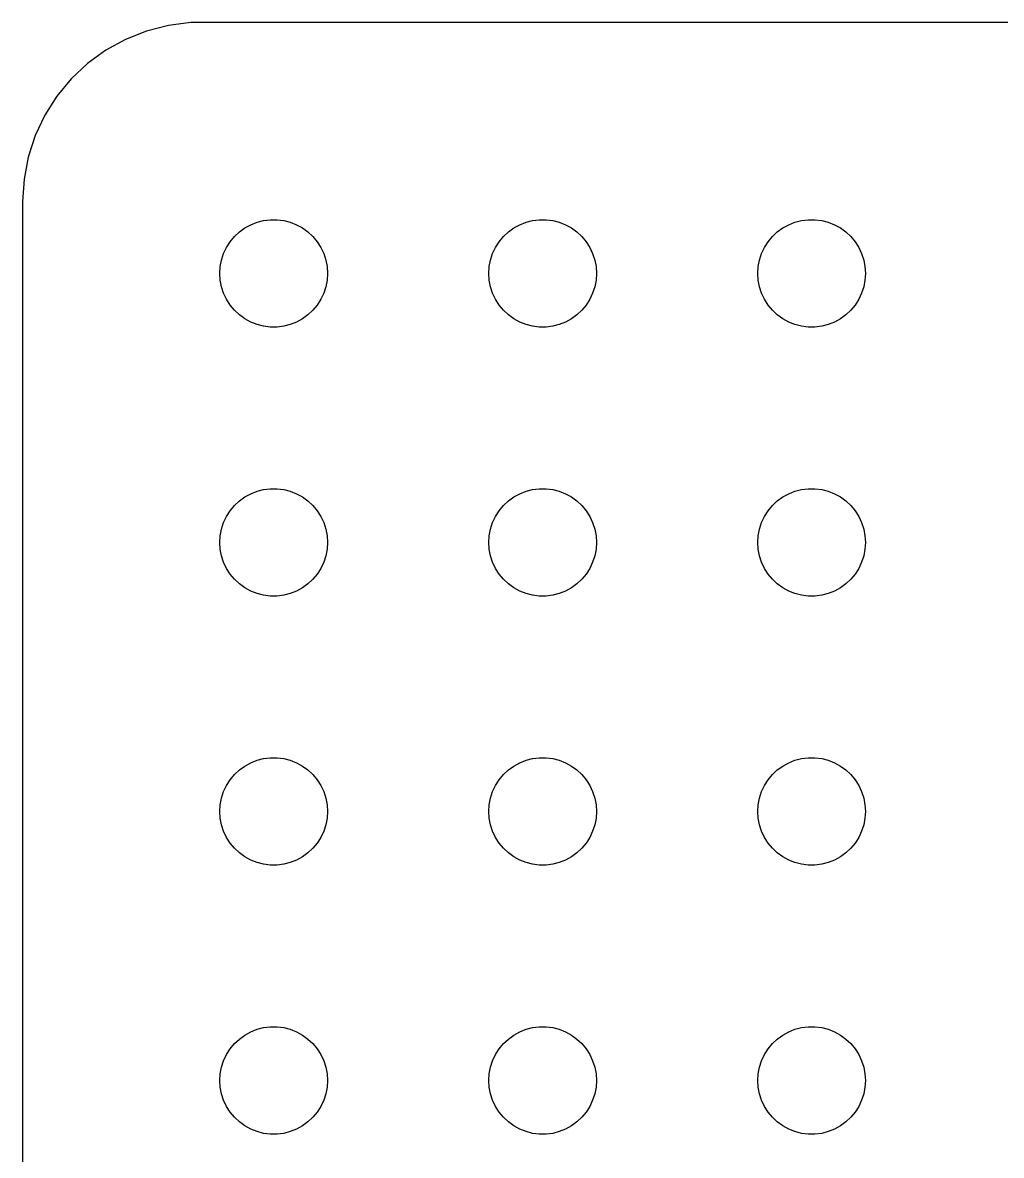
# Model space of a CAD drawing. Header units: metres. Extents: x -112 to 112, y -29 to 29.
# Drawn here: x -112 to -84.71, y -2.09 to 29.49 of the extents above; entities that cross this region are included whole.
import ezdxf

# ---------------------------------------------------------------- set-up
doc = ezdxf.new("R2010")
doc.units = ezdxf.units.M

msp = doc.modelspace()

# ---------------------------------------------------------------- linework, layer by layer
for p, q in [((-107.937, 29.4114), (-108.545, 29.2553)), ((-107.314, 29.4901), (-107.937, 29.4114)), ((107.314, 29.4901), (-107.314, 29.4901)), ((-108.545, 29.2553), (-109.129, 29.0241)), ((-109.129, 29.0241), (-109.679, 28.7216)), ((-109.679, 28.7216), (-110.187, 28.3526)), ((-110.187, 28.3526), (-110.645, 27.9227)), ((-110.645, 27.9227), (-111.045, 27.4389)), ((-111.045, 27.4389), (-111.382, 26.9088)), ((-111.382, 26.9088), (-111.649, 26.3406)), ((-111.649, 26.3406), (-111.843, 25.7434)), ((-111.843, 25.7434), (-111.961, 25.1267)), ((-111.961, 25.1267), (-112, 24.5)), ((-112, 24.5), (-112, -24.5)), ((-105.956, 23.6558), (-105.804, 23.7665)), ((-105.804, 23.7665), (-105.639, 23.8572)), ((-105.639, 23.8572), (-105.464, 23.9266)), ((-105.464, 23.9266), (-105.281, 23.9734)), ((-105.281, 23.9734), (-105.094, 23.997)), ((-105.094, 23.997), (-104.906, 23.997)), ((-104.906, 23.997), (-104.719, 23.9734)), ((-104.719, 23.9734), (-104.536, 23.9266)), ((-104.536, 23.9266), (-104.361, 23.8572)), ((-104.361, 23.8572), (-104.196, 23.7665)), ((-104.196, 23.7665), (-104.044, 23.6558)), ((-98.4561, 23.6558), (-98.3037, 23.7665)), ((-98.3037, 23.7665), (-98.1387, 23.8572)), ((-98.1387, 23.8572), (-97.9635, 23.9266)), ((-97.9635, 23.9266), (-97.7811, 23.9734)), ((-97.7811, 23.9734), (-97.5942, 23.997)), ((-97.5942, 23.997), (-97.4058, 23.997)), ((-97.4058, 23.997), (-97.2189, 23.9734)), ((-97.2189, 23.9734), (-97.0365, 23.9266)), ((-97.0365, 23.9266), (-96.8613, 23.8572)), ((-96.8613, 23.8572), (-96.6963, 23.7665)), ((-96.6963, 23.7665), (-96.5439, 23.6558)), ((-90.9561, 23.6558), (-90.8037, 23.7665)), ((-90.8037, 23.7665), (-90.6387, 23.8572)), ((-90.6387, 23.8572), (-90.4635, 23.9266)), ((-90.4635, 23.9266), (-90.2811, 23.9734)), ((-90.2811, 23.9734), (-90.0942, 23.997)), ((-90.0942, 23.997), (-89.9058, 23.997)), ((-89.9058, 23.997), (-89.7189, 23.9734)), ((-89.7189, 23.9734), (-89.5365, 23.9266)), ((-89.5365, 23.9266), (-89.3613, 23.8572)), ((-89.3613, 23.8572), (-89.1963, 23.7665)), ((-89.1963, 23.7665), (-89.0439, 23.6558)), ((-106.314, 23.2226), (-106.214, 23.3817)), ((-106.214, 23.3817), (-106.093, 23.5268)), ((-106.093, 23.5268), (-105.956, 23.6558)), ((-104.044, 23.6558), (-103.907, 23.5268)), ((-103.907, 23.5268), (-103.786, 23.3817)), ((-103.786, 23.3817), (-103.686, 23.2226)), ((-98.8145, 23.2226), (-98.7135, 23.3817)), ((-98.7135, 23.3817), (-98.5934, 23.5268)), ((-98.5934, 23.5268), (-98.4561, 23.6558)), ((-96.5439, 23.6558), (-96.4065, 23.5268)), ((-96.4065, 23.5268), (-96.2865, 23.3817)), ((-96.2865, 23.3817), (-96.1855, 23.2226)), ((-91.3145, 23.2226), (-91.2135, 23.3817)), ((-91.2135, 23.3817), (-91.0934, 23.5268)), ((-91.0934, 23.5268), (-90.9561, 23.6558)), ((-89.0439, 23.6558), (-88.9065, 23.5268)), ((-88.9065, 23.5268), (-88.7865, 23.3817)), ((-88.7865, 23.3817), (-88.6855, 23.2226)), ((-106.453, 22.873), (-106.395, 23.0522)), ((-106.395, 23.0522), (-106.314, 23.2226)), ((-103.686, 23.2226), (-103.605, 23.0522)), ((-103.605, 23.0522), (-103.547, 22.873)), ((-98.9529, 22.873), (-98.8947, 23.0522)), ((-98.8947, 23.0522), (-98.8145, 23.2226)), ((-96.1855, 23.2226), (-96.1053, 23.0522)), ((-96.1053, 23.0522), (-96.0471, 22.873)), ((-91.4529, 22.873), (-91.3947, 23.0522)), ((-91.3947, 23.0522), (-91.3145, 23.2226)), ((-88.6855, 23.2226), (-88.6053, 23.0522)), ((-88.6053, 23.0522), (-88.5471, 22.873)), ((-106.488, 22.688), (-106.453, 22.873)), ((-103.547, 22.873), (-103.512, 22.688)), ((-98.9882, 22.688), (-98.9529, 22.873)), ((-96.0471, 22.873), (-96.0118, 22.688)), ((-91.4882, 22.688), (-91.4529, 22.873)), ((-88.5471, 22.873), (-88.5118, 22.688)), ((-106.5, 22.5), (-106.488, 22.688)), ((-106.488, 22.312), (-106.5, 22.5)), ((-103.512, 22.688), (-103.5, 22.5)), ((-103.5, 22.5), (-103.512, 22.312)), ((-99, 22.5), (-98.9882, 22.688)), ((-98.9882, 22.312), (-99, 22.5)), ((-96.0118, 22.688), (-96, 22.5)), ((-96, 22.5), (-96.0118, 22.312)), ((-91.5, 22.5), (-91.4882, 22.688)), ((-91.4882, 22.312), (-91.5, 22.5)), ((-88.5118, 22.688), (-88.5, 22.5)), ((-88.5, 22.5), (-88.5118, 22.312)), ((-106.453, 22.127), (-106.488, 22.312)), ((-106.395, 21.9478), (-106.453, 22.127)), ((-103.547, 22.127), (-103.605, 21.9478)), ((-103.512, 22.312), (-103.547, 22.127)), ((-98.9529, 22.127), (-98.9882, 22.312)), ((-98.8947, 21.9478), (-98.9529, 22.127)), ((-96.0471, 22.127), (-96.1053, 21.9478)), ((-96.0118, 22.312), (-96.0471, 22.127)), ((-91.4529, 22.127), (-91.4882, 22.312)), ((-91.3947, 21.9478), (-91.4529, 22.127)), ((-88.5471, 22.127), (-88.6053, 21.9478)), ((-88.5118, 22.312), (-88.5471, 22.127)), ((-106.314, 21.7774), (-106.395, 21.9478)), ((-103.605, 21.9478), (-103.686, 21.7774)), ((-98.8145, 21.7774), (-98.8947, 21.9478)), ((-96.1053, 21.9478), (-96.1855, 21.7774)), ((-91.3145, 21.7774), (-91.3947, 21.9478)), ((-88.6053, 21.9478), (-88.6855, 21.7774)), ((-106.214, 21.6183), (-106.314, 21.7774)), ((-106.093, 21.4732), (-106.214, 21.6183)), ((-105.956, 21.3442), (-106.093, 21.4732)), ((-103.907, 21.4732), (-104.044, 21.3442)), ((-103.786, 21.6183), (-103.907, 21.4732)), ((-103.686, 21.7774), (-103.786, 21.6183)), ((-98.7135, 21.6183), (-98.8145, 21.7774)), ((-98.5934, 21.4732), (-98.7135, 21.6183)), ((-98.4561, 21.3442), (-98.5934, 21.4732)), ((-96.4065, 21.4732), (-96.5439, 21.3442)), ((-96.2865, 21.6183), (-96.4065, 21.4732)), ((-96.1855, 21.7774), (-96.2865, 21.6183)), ((-91.2135, 21.6183), (-91.3145, 21.7774)), ((-91.0934, 21.4732), (-91.2135, 21.6183)), ((-90.9561, 21.3442), (-91.0934, 21.4732)), ((-88.9065, 21.4732), (-89.0439, 21.3442)), ((-88.7865, 21.6183), (-88.9065, 21.4732)), ((-88.6855, 21.7774), (-88.7865, 21.6183)), ((-105.804, 21.2335), (-105.956, 21.3442)), ((-105.639, 21.1427), (-105.804, 21.2335)), ((-104.196, 21.2335), (-104.361, 21.1427)), ((-104.044, 21.3442), (-104.196, 21.2335)), ((-98.3037, 21.2335), (-98.4561, 21.3442)), ((-98.1387, 21.1427), (-98.3037, 21.2335)), ((-96.6963, 21.2335), (-96.8613, 21.1427)), ((-96.5439, 21.3442), (-96.6963, 21.2335)), ((-90.8037, 21.2335), (-90.9561, 21.3442)), ((-90.6387, 21.1427), (-90.8037, 21.2335)), ((-89.1963, 21.2335), (-89.3613, 21.1427)), ((-89.0439, 21.3442), (-89.1963, 21.2335)), ((-105.464, 21.0734), (-105.639, 21.1427)), ((-105.281, 21.0266), (-105.464, 21.0734)), ((-105.094, 21.003), (-105.281, 21.0266)), ((-104.906, 21.003), (-105.094, 21.003)), ((-104.719, 21.0266), (-104.906, 21.003)), ((-104.536, 21.0734), (-104.719, 21.0266)), ((-104.361, 21.1427), (-104.536, 21.0734)), ((-97.9635, 21.0734), (-98.1387, 21.1427)), ((-97.7811, 21.0266), (-97.9635, 21.0734)), ((-97.5942, 21.003), (-97.7811, 21.0266)), ((-97.4058, 21.003), (-97.5942, 21.003)), ((-97.2189, 21.0266), (-97.4058, 21.003)), ((-97.0365, 21.0734), (-97.2189, 21.0266)), ((-96.8613, 21.1427), (-97.0365, 21.0734)), ((-90.4635, 21.0734), (-90.6387, 21.1427)), ((-90.2811, 21.0266), (-90.4635, 21.0734)), ((-90.0942, 21.003), (-90.2811, 21.0266)), ((-89.9058, 21.003), (-90.0942, 21.003)), ((-89.7189, 21.0266), (-89.9058, 21.003)), ((-89.5365, 21.0734), (-89.7189, 21.0266)), ((-89.3613, 21.1427), (-89.5365, 21.0734)), ((-105.639, 16.3572), (-105.464, 16.4266)), ((-105.464, 16.4266), (-105.281, 16.4734)), ((-105.281, 16.4734), (-105.094, 16.497)), ((-105.094, 16.497), (-104.906, 16.497)), ((-104.906, 16.497), (-104.719, 16.4734)), ((-104.719, 16.4734), (-104.536, 16.4266)), ((-104.536, 16.4266), (-104.361, 16.3572)), ((-98.1387, 16.3572), (-97.9635, 16.4266)), ((-97.9635, 16.4266), (-97.7811, 16.4734)), ((-97.7811, 16.4734), (-97.5942, 16.497)), ((-97.5942, 16.497), (-97.4058, 16.497)), ((-97.4058, 16.497), (-97.2189, 16.4734)), ((-97.2189, 16.4734), (-97.0365, 16.4266)), ((-97.0365, 16.4266), (-96.8613, 16.3572)), ((-90.6387, 16.3572), (-90.4635, 16.4266)), ((-90.4635, 16.4266), (-90.2811, 16.4734)), ((-90.2811, 16.4734), (-90.0942, 16.497)), ((-90.0942, 16.497), (-89.9058, 16.497)), ((-89.9058, 16.497), (-89.7189, 16.4734)), ((-89.7189, 16.4734), (-89.5365, 16.4266)), ((-89.5365, 16.4266), (-89.3613, 16.3572)), ((-106.093, 16.0268), (-105.956, 16.1558)), ((-105.956, 16.1558), (-105.804, 16.2665)), ((-105.804, 16.2665), (-105.639, 16.3572)), ((-104.361, 16.3572), (-104.196, 16.2665)), ((-104.196, 16.2665), (-104.044, 16.1558)), ((-104.044, 16.1558), (-103.907, 16.0268)), ((-98.5934, 16.0268), (-98.4561, 16.1558)), ((-98.4561, 16.1558), (-98.3037, 16.2665)), ((-98.3037, 16.2665), (-98.1387, 16.3572)), ((-96.8613, 16.3572), (-96.6963, 16.2665)), ((-96.6963, 16.2665), (-96.5439, 16.1558)), ((-96.5439, 16.1558), (-96.4065, 16.0268)), ((-91.0934, 16.0268), (-90.9561, 16.1558)), ((-90.9561, 16.1558), (-90.8037, 16.2665)), ((-90.8037, 16.2665), (-90.6387, 16.3572)), ((-89.3613, 16.3572), (-89.1963, 16.2665)), ((-89.1963, 16.2665), (-89.0439, 16.1558)), ((-89.0439, 16.1558), (-88.9065, 16.0268)), ((-106.314, 15.7226), (-106.214, 15.8817)), ((-106.214, 15.8817), (-106.093, 16.0268)), ((-103.907, 16.0268), (-103.786, 15.8817)), ((-103.786, 15.8817), (-103.686, 15.7226)), ((-98.8145, 15.7226), (-98.7135, 15.8817)), ((-98.7135, 15.8817), (-98.5934, 16.0268)), ((-96.4065, 16.0268), (-96.2865, 15.8817)), ((-96.2865, 15.8817), (-96.1855, 15.7226)), ((-91.3145, 15.7226), (-91.2135, 15.8817)), ((-91.2135, 15.8817), (-91.0934, 16.0268)), ((-88.9065, 16.0268), (-88.7865, 15.8817)), ((-88.7865, 15.8817), (-88.6855, 15.7226)), ((-106.453, 15.373), (-106.395, 15.5522)), ((-106.395, 15.5522), (-106.314, 15.7226)), ((-103.686, 15.7226), (-103.605, 15.5522)), ((-103.605, 15.5522), (-103.547, 15.373)), ((-98.9529, 15.373), (-98.8947, 15.5522)), ((-98.8947, 15.5522), (-98.8145, 15.7226)), ((-96.1855, 15.7226), (-96.1053, 15.5522)), ((-96.1053, 15.5522), (-96.0471, 15.373)), ((-91.4529, 15.373), (-91.3947, 15.5522)), ((-91.3947, 15.5522), (-91.3145, 15.7226)), ((-88.6855, 15.7226), (-88.6053, 15.5522)), ((-88.6053, 15.5522), (-88.5471, 15.373)), ((-106.5, 15), (-106.488, 15.188)), ((-106.488, 15.188), (-106.453, 15.373)), ((-103.547, 15.373), (-103.512, 15.188)), ((-103.512, 15.188), (-103.5, 15)), ((-99, 15), (-98.9882, 15.188)), ((-98.9882, 15.188), (-98.9529, 15.373)), ((-96.0471, 15.373), (-96.0118, 15.188)), ((-96.0118, 15.188), (-96, 15)), ((-91.5, 15), (-91.4882, 15.188)), ((-91.4882, 15.188), (-91.4529, 15.373)), ((-88.5471, 15.373), (-88.5118, 15.188)), ((-88.5118, 15.188), (-88.5, 15)), ((-106.488, 14.812), (-106.5, 15)), ((-103.5, 15), (-103.512, 14.812)), ((-98.9882, 14.812), (-99, 15)), ((-96, 15), (-96.0118, 14.812)), ((-91.4882, 14.812), (-91.5, 15)), ((-88.5, 15), (-88.5118, 14.812)), ((-106.453, 14.627), (-106.488, 14.812)), ((-106.395, 14.4478), (-106.453, 14.627)), ((-103.547, 14.627), (-103.605, 14.4478)), ((-103.512, 14.812), (-103.547, 14.627)), ((-98.9529, 14.627), (-98.9882, 14.812)), ((-98.8947, 14.4478), (-98.9529, 14.627)), ((-96.0471, 14.627), (-96.1053, 14.4478)), ((-96.0118, 14.812), (-96.0471, 14.627)), ((-91.4529, 14.627), (-91.4882, 14.812)), ((-91.3947, 14.4478), (-91.4529, 14.627)), ((-88.5471, 14.627), (-88.6053, 14.4478)), ((-88.5118, 14.812), (-88.5471, 14.627)), ((-106.314, 14.2774), (-106.395, 14.4478)), ((-106.214, 14.1183), (-106.314, 14.2774)), ((-103.686, 14.2774), (-103.786, 14.1183)), ((-103.605, 14.4478), (-103.686, 14.2774)), ((-98.8145, 14.2774), (-98.8947, 14.4478)), ((-98.7135, 14.1183), (-98.8145, 14.2774)), ((-96.1855, 14.2774), (-96.2865, 14.1183)), ((-96.1053, 14.4478), (-96.1855, 14.2774)), ((-91.3145, 14.2774), (-91.3947, 14.4478)), ((-91.2135, 14.1183), (-91.3145, 14.2774)), ((-88.6855, 14.2774), (-88.7865, 14.1183)), ((-88.6053, 14.4478), (-88.6855, 14.2774)), ((-106.093, 13.9732), (-106.214, 14.1183)), ((-105.956, 13.8442), (-106.093, 13.9732)), ((-103.907, 13.9732), (-104.044, 13.8442)), ((-103.786, 14.1183), (-103.907, 13.9732)), ((-98.5934, 13.9732), (-98.7135, 14.1183)), ((-98.4561, 13.8442), (-98.5934, 13.9732)), ((-96.4065, 13.9732), (-96.5439, 13.8442)), ((-96.2865, 14.1183), (-96.4065, 13.9732)), ((-91.0934, 13.9732), (-91.2135, 14.1183)), ((-90.9561, 13.8442), (-91.0934, 13.9732)), ((-88.9065, 13.9732), (-89.0439, 13.8442)), ((-88.7865, 14.1183), (-88.9065, 13.9732)), ((-105.804, 13.7335), (-105.956, 13.8442)), ((-105.639, 13.6427), (-105.804, 13.7335)), ((-105.464, 13.5734), (-105.639, 13.6427)), ((-104.361, 13.6427), (-104.536, 13.5734)), ((-104.196, 13.7335), (-104.361, 13.6427)), ((-104.044, 13.8442), (-104.196, 13.7335)), ((-98.3037, 13.7335), (-98.4561, 13.8442)), ((-98.1387, 13.6427), (-98.3037, 13.7335)), ((-97.9635, 13.5734), (-98.1387, 13.6427)), ((-96.8613, 13.6427), (-97.0365, 13.5734)), ((-96.6963, 13.7335), (-96.8613, 13.6427)), ((-96.5439, 13.8442), (-96.6963, 13.7335)), ((-90.8037, 13.7335), (-90.9561, 13.8442)), ((-90.6387, 13.6427), (-90.8037, 13.7335)), ((-90.4635, 13.5734), (-90.6387, 13.6427)), ((-89.3613, 13.6427), (-89.5365, 13.5734)), ((-89.1963, 13.7335), (-89.3613, 13.6427)), ((-89.0439, 13.8442), (-89.1963, 13.7335)), ((-105.281, 13.5266), (-105.464, 13.5734)), ((-105.094, 13.5029), (-105.281, 13.5266)), ((-104.906, 13.5029), (-105.094, 13.5029)), ((-104.719, 13.5266), (-104.906, 13.5029)), ((-104.536, 13.5734), (-104.719, 13.5266)), ((-97.7811, 13.5266), (-97.9635, 13.5734)), ((-97.5942, 13.5029), (-97.7811, 13.5266)), ((-97.4058, 13.5029), (-97.5942, 13.5029)), ((-97.2189, 13.5266), (-97.4058, 13.5029)), ((-97.0365, 13.5734), (-97.2189, 13.5266)), ((-90.2811, 13.5266), (-90.4635, 13.5734)), ((-90.0942, 13.5029), (-90.2811, 13.5266)), ((-89.9058, 13.5029), (-90.0942, 13.5029)), ((-89.7189, 13.5266), (-89.9058, 13.5029)), ((-89.5365, 13.5734), (-89.7189, 13.5266)), ((-105.804, 8.76648), (-105.639, 8.85724)), ((-105.639, 8.85724), (-105.464, 8.92657)), ((-105.464, 8.92657), (-105.281, 8.97342)), ((-105.281, 8.97342), (-105.094, 8.99704)), ((-105.094, 8.99704), (-104.906, 8.99704)), ((-104.906, 8.99704), (-104.719, 8.97342)), ((-104.719, 8.97342), (-104.536, 8.92657)), ((-104.536, 8.92657), (-104.361, 8.85724)), ((-104.361, 8.85724), (-104.196, 8.76648)), ((-98.3037, 8.76648), (-98.1387, 8.85724)), ((-98.1387, 8.85724), (-97.9635, 8.92657)), ((-97.9635, 8.92657), (-97.7811, 8.97342)), ((-97.7811, 8.97342), (-97.5942, 8.99704)), ((-97.5942, 8.99704), (-97.4058, 8.99704)), ((-97.4058, 8.99704), (-97.2189, 8.97342)), ((-97.2189, 8.97342), (-97.0365, 8.92657)), ((-97.0365, 8.92657), (-96.8613, 8.85724)), ((-96.8613, 8.85724), (-96.6963, 8.76648)), ((-90.8037, 8.76648), (-90.6387, 8.85724)), ((-90.6387, 8.85724), (-90.4635, 8.92657)), ((-90.4635, 8.92657), (-90.2811, 8.97342)), ((-90.2811, 8.97342), (-90.0942, 8.99704)), ((-90.0942, 8.99704), (-89.9058, 8.99704)), ((-89.9058, 8.99704), (-89.7189, 8.97342)), ((-89.7189, 8.97342), (-89.5365, 8.92657)), ((-89.5365, 8.92657), (-89.3613, 8.85724)), ((-89.3613, 8.85724), (-89.1963, 8.76648)), ((-106.214, 8.38167), (-106.093, 8.52681)), ((-106.093, 8.52681), (-105.956, 8.65576)), ((-105.956, 8.65576), (-105.804, 8.76648)), ((-104.196, 8.76648), (-104.044, 8.65576)), ((-104.044, 8.65576), (-103.907, 8.52681)), ((-103.907, 8.52681), (-103.786, 8.38167)), ((-98.7135, 8.38167), (-98.5934, 8.52681)), ((-98.5934, 8.52681), (-98.4561, 8.65576)), ((-98.4561, 8.65576), (-98.3037, 8.76648)), ((-96.6963, 8.76648), (-96.5439, 8.65576)), ((-96.5439, 8.65576), (-96.4065, 8.52681)), ((-96.4065, 8.52681), (-96.2865, 8.38167)), ((-91.2135, 8.38167), (-91.0934, 8.52681)), ((-91.0934, 8.52681), (-90.9561, 8.65576)), ((-90.9561, 8.65576), (-90.8037, 8.76648)), ((-89.1963, 8.76648), (-89.0439, 8.65576)), ((-89.0439, 8.65576), (-88.9065, 8.52681)), ((-88.9065, 8.52681), (-88.7865, 8.38167)), ((-106.395, 8.05219), (-106.314, 8.22263)), ((-106.314, 8.22263), (-106.214, 8.38167)), ((-103.786, 8.38167), (-103.686, 8.22263)), ((-103.686, 8.22263), (-103.605, 8.05219)), ((-98.8947, 8.05219), (-98.8145, 8.22263)), ((-98.8145, 8.22263), (-98.7135, 8.38167)), ((-96.2865, 8.38167), (-96.1855, 8.22263)), ((-96.1855, 8.22263), (-96.1053, 8.05219)), ((-91.3947, 8.05219), (-91.3145, 8.22263)), ((-91.3145, 8.22263), (-91.2135, 8.38167)), ((-88.7865, 8.38167), (-88.6855, 8.22263)), ((-88.6855, 8.22263), (-88.6053, 8.05219)), ((-106.453, 7.87303), (-106.395, 8.05219)), ((-103.605, 8.05219), (-103.547, 7.87303)), ((-98.9529, 7.87303), (-98.8947, 8.05219)), ((-96.1053, 8.05219), (-96.0471, 7.87303)), ((-91.4529, 7.87303), (-91.3947, 8.05219)), ((-88.6053, 8.05219), (-88.5471, 7.87303)), ((-106.5, 7.5), (-106.488, 7.68799)), ((-106.488, 7.68799), (-106.453, 7.87303)), ((-103.547, 7.87303), (-103.512, 7.68799)), ((-103.512, 7.68799), (-103.5, 7.5)), ((-99, 7.5), (-98.9882, 7.68799)), ((-98.9882, 7.68799), (-98.9529, 7.87303)), ((-96.0471, 7.87303), (-96.0118, 7.68799)), ((-96.0118, 7.68799), (-96, 7.5)), ((-91.5, 7.5), (-91.4882, 7.68799)), ((-91.4882, 7.68799), (-91.4529, 7.87303)), ((-88.5471, 7.87303), (-88.5118, 7.68799)), ((-88.5118, 7.68799), (-88.5, 7.5)), ((-106.488, 7.312), (-106.5, 7.5)), ((-106.453, 7.12695), (-106.488, 7.312)), ((-103.512, 7.312), (-103.547, 7.12695)), ((-103.5, 7.5), (-103.512, 7.312)), ((-98.9882, 7.312), (-99, 7.5)), ((-98.9529, 7.12695), (-98.9882, 7.312)), ((-96.0118, 7.312), (-96.0471, 7.12695)), ((-96, 7.5), (-96.0118, 7.312)), ((-91.4882, 7.312), (-91.5, 7.5)), ((-91.4529, 7.12695), (-91.4882, 7.312)), ((-88.5118, 7.312), (-88.5471, 7.12695)), ((-88.5, 7.5), (-88.5118, 7.312)), ((-106.395, 6.9478), (-106.453, 7.12695)), ((-106.314, 6.77736), (-106.395, 6.9478)), ((-103.605, 6.9478), (-103.686, 6.77736)), ((-103.547, 7.12695), (-103.605, 6.9478)), ((-98.8947, 6.9478), (-98.9529, 7.12695)), ((-98.8145, 6.77736), (-98.8947, 6.9478)), ((-96.1053, 6.9478), (-96.1855, 6.77736)), ((-96.0471, 7.12695), (-96.1053, 6.9478)), ((-91.3947, 6.9478), (-91.4529, 7.12695)), ((-91.3145, 6.77736), (-91.3947, 6.9478)), ((-88.6053, 6.9478), (-88.6855, 6.77736)), ((-88.5471, 7.12695), (-88.6053, 6.9478)), ((-106.214, 6.61832), (-106.314, 6.77736)), ((-103.686, 6.77736), (-103.786, 6.61832)), ((-98.7135, 6.61832), (-98.8145, 6.77736)), ((-96.1855, 6.77736), (-96.2865, 6.61832)), ((-91.2135, 6.61832), (-91.3145, 6.77736)), ((-88.6855, 6.77736), (-88.7865, 6.61832)), ((-106.093, 6.47318), (-106.214, 6.61832)), ((-105.956, 6.34422), (-106.093, 6.47318)), ((-105.804, 6.23351), (-105.956, 6.34422)), ((-104.044, 6.34422), (-104.196, 6.23351)), ((-103.907, 6.47318), (-104.044, 6.34422)), ((-103.786, 6.61832), (-103.907, 6.47318)), ((-98.5934, 6.47318), (-98.7135, 6.61832)), ((-98.4561, 6.34422), (-98.5934, 6.47318)), ((-98.3037, 6.23351), (-98.4561, 6.34422)), ((-96.5439, 6.34422), (-96.6963, 6.23351)), ((-96.4065, 6.47318), (-96.5439, 6.34422)), ((-96.2865, 6.61832), (-96.4065, 6.47318)), ((-91.0934, 6.47318), (-91.2135, 6.61832)), ((-90.9561, 6.34422), (-91.0934, 6.47318)), ((-90.8037, 6.23351), (-90.9561, 6.34422)), ((-89.0439, 6.34422), (-89.1963, 6.23351)), ((-88.9065, 6.47318), (-89.0439, 6.34422)), ((-88.7865, 6.61832), (-88.9065, 6.47318)), ((-105.639, 6.14275), (-105.804, 6.23351)), ((-105.464, 6.07341), (-105.639, 6.14275)), ((-105.281, 6.02657), (-105.464, 6.07341)), ((-105.094, 6.00294), (-105.281, 6.02657)), ((-104.906, 6.00294), (-105.094, 6.00294)), ((-104.719, 6.02657), (-104.906, 6.00294)), ((-104.536, 6.07341), (-104.719, 6.02657)), ((-104.361, 6.14275), (-104.536, 6.07341)), ((-104.196, 6.23351), (-104.361, 6.14275)), ((-98.1387, 6.14275), (-98.3037, 6.23351)), ((-97.9635, 6.07341), (-98.1387, 6.14275)), ((-97.7811, 6.02657), (-97.9635, 6.07341)), ((-97.5942, 6.00294), (-97.7811, 6.02657)), ((-97.4058, 6.00294), (-97.5942, 6.00294)), ((-97.2189, 6.02657), (-97.4058, 6.00294)), ((-97.0365, 6.07341), (-97.2189, 6.02657)), ((-96.8613, 6.14275), (-97.0365, 6.07341)), ((-96.6963, 6.23351), (-96.8613, 6.14275)), ((-90.6387, 6.14275), (-90.8037, 6.23351)), ((-90.4635, 6.07341), (-90.6387, 6.14275)), ((-90.2811, 6.02657), (-90.4635, 6.07341)), ((-90.0942, 6.00294), (-90.2811, 6.02657)), ((-89.9058, 6.00294), (-90.0942, 6.00294)), ((-89.7189, 6.02657), (-89.9058, 6.00294)), ((-89.5365, 6.07341), (-89.7189, 6.02657)), ((-89.3613, 6.14275), (-89.5365, 6.07341)), ((-89.1963, 6.23351), (-89.3613, 6.14275)), ((-105.956, 1.15576), (-105.804, 1.26648)), ((-105.804, 1.26648), (-105.639, 1.35724)), ((-105.639, 1.35724), (-105.464, 1.42657)), ((-105.464, 1.42657), (-105.281, 1.47342)), ((-105.281, 1.47342), (-105.094, 1.49704)), ((-105.094, 1.49704), (-104.906, 1.49704)), ((-104.906, 1.49704), (-104.719, 1.47342)), ((-104.719, 1.47342), (-104.536, 1.42657)), ((-104.536, 1.42657), (-104.361, 1.35724)), ((-104.361, 1.35724), (-104.196, 1.26648)), ((-104.196, 1.26648), (-104.044, 1.15576)), ((-98.4561, 1.15576), (-98.3037, 1.26648)), ((-98.3037, 1.26648), (-98.1387, 1.35724)), ((-98.1387, 1.35724), (-97.9635, 1.42657)), ((-97.9635, 1.42657), (-97.7811, 1.47342)), ((-97.7811, 1.47342), (-97.5942, 1.49704)), ((-97.5942, 1.49704), (-97.4058, 1.49704)), ((-97.4058, 1.49704), (-97.2189, 1.47342)), ((-97.2189, 1.47342), (-97.0365, 1.42657)), ((-97.0365, 1.42657), (-96.8613, 1.35724)), ((-96.8613, 1.35724), (-96.6963, 1.26648)), ((-96.6963, 1.26648), (-96.5439, 1.15576)), ((-90.9561, 1.15576), (-90.8037, 1.26648)), ((-90.8037, 1.26648), (-90.6387, 1.35724)), ((-90.6387, 1.35724), (-90.4635, 1.42657)), ((-90.4635, 1.42657), (-90.2811, 1.47342)), ((-90.2811, 1.47342), (-90.0942, 1.49704)), ((-90.0942, 1.49704), (-89.9058, 1.49704)), ((-89.9058, 1.49704), (-89.7189, 1.47342)), ((-89.7189, 1.47342), (-89.5365, 1.42657)), ((-89.5365, 1.42657), (-89.3613, 1.35724)), ((-89.3613, 1.35724), (-89.1963, 1.26648)), ((-89.1963, 1.26648), (-89.0439, 1.15576)), ((-106.214, 0.881668), (-106.093, 1.02681)), ((-106.093, 1.02681), (-105.956, 1.15576)), ((-104.044, 1.15576), (-103.907, 1.02681)), ((-103.907, 1.02681), (-103.786, 0.881668)), ((-98.7135, 0.881668), (-98.5934, 1.02681)), ((-98.5934, 1.02681), (-98.4561, 1.15576)), ((-96.5439, 1.15576), (-96.4065, 1.02681)), ((-96.4065, 1.02681), (-96.2865, 0.881668)), ((-91.2135, 0.881668), (-91.0934, 1.02681)), ((-91.0934, 1.02681), (-90.9561, 1.15576)), ((-89.0439, 1.15576), (-88.9065, 1.02681)), ((-88.9065, 1.02681), (-88.7865, 0.881668)), ((-106.395, 0.552185), (-106.314, 0.722626)), ((-106.314, 0.722626), (-106.214, 0.881668)), ((-103.786, 0.881668), (-103.686, 0.722626)), ((-103.686, 0.722626), (-103.605, 0.552185)), ((-98.8947, 0.552185), (-98.8145, 0.722626)), ((-98.8145, 0.722626), (-98.7135, 0.881668)), ((-96.2865, 0.881668), (-96.1855, 0.722626)), ((-96.1855, 0.722626), (-96.1053, 0.552185)), ((-91.3947, 0.552185), (-91.3145, 0.722626)), ((-91.3145, 0.722626), (-91.2135, 0.881668)), ((-88.7865, 0.881668), (-88.6855, 0.722626)), ((-88.6855, 0.722626), (-88.6053, 0.552185)), ((-106.488, 0.187988), (-106.453, 0.373032)), ((-106.453, 0.373032), (-106.395, 0.552185)), ((-103.605, 0.552185), (-103.547, 0.373032)), ((-103.547, 0.373032), (-103.512, 0.187988)), ((-98.9882, 0.187988), (-98.9529, 0.373032)), ((-98.9529, 0.373032), (-98.8947, 0.552185)), ((-96.1053, 0.552185), (-96.0471, 0.373032)), ((-96.0471, 0.373032), (-96.0118, 0.187988)), ((-91.4882, 0.187988), (-91.4529, 0.373032)), ((-91.4529, 0.373032), (-91.3947, 0.552185)), ((-88.6053, 0.552185), (-88.5471, 0.373032)), ((-88.5471, 0.373032), (-88.5118, 0.187988)), ((-106.5, 0), (-106.488, 0.187988)), ((-106.488, -0.187988), (-106.5, 0)), ((-103.512, 0.187988), (-103.5, 0)), ((-103.5, 0), (-103.512, -0.187988)), ((-99, 0), (-98.9882, 0.187988)), ((-98.9882, -0.187988), (-99, 0)), ((-96.0118, 0.187988), (-96, 0)), ((-96, 0), (-96.0118, -0.187988)), ((-91.5, 0), (-91.4882, 0.187988)), ((-91.4882, -0.187988), (-91.5, 0)), ((-88.5118, 0.187988), (-88.5, 0)), ((-88.5, 0), (-88.5118, -0.187988)), ((-106.453, -0.373032), (-106.488, -0.187988)), ((-103.512, -0.187988), (-103.547, -0.373032)), ((-98.9529, -0.373032), (-98.9882, -0.187988)), ((-96.0118, -0.187988), (-96.0471, -0.373032)), ((-91.4529, -0.373032), (-91.4882, -0.187988)), ((-88.5118, -0.187988), (-88.5471, -0.373032)), ((-106.395, -0.552185), (-106.453, -0.373032)), ((-106.314, -0.722626), (-106.395, -0.552185)), ((-103.605, -0.552185), (-103.686, -0.722626)), ((-103.547, -0.373032), (-103.605, -0.552185)), ((-98.8947, -0.552185), (-98.9529, -0.373032)), ((-98.8145, -0.722626), (-98.8947, -0.552185)), ((-96.1053, -0.552185), (-96.1855, -0.722626)), ((-96.0471, -0.373032), (-96.1053, -0.552185)), ((-91.3947, -0.552185), (-91.4529, -0.373032)), ((-91.3145, -0.722626), (-91.3947, -0.552185)), ((-88.6053, -0.552185), (-88.6855, -0.722626)), ((-88.5471, -0.373032), (-88.6053, -0.552185)), ((-106.214, -0.881668), (-106.314, -0.722626)), ((-106.093, -1.02681), (-106.214, -0.881668)), ((-103.786, -0.881668), (-103.907, -1.02681)), ((-103.686, -0.722626), (-103.786, -0.881668)), ((-98.7135, -0.881668), (-98.8145, -0.722626)), ((-98.5934, -1.02681), (-98.7135, -0.881668)), ((-96.2865, -0.881668), (-96.4065, -1.02681)), ((-96.1855, -0.722626), (-96.2865, -0.881668)), ((-91.2135, -0.881668), (-91.3145, -0.722626)), ((-91.0934, -1.02681), (-91.2135, -0.881668)), ((-88.7865, -0.881668), (-88.9065, -1.02681)), ((-88.6855, -0.722626), (-88.7865, -0.881668)), ((-105.956, -1.15576), (-106.093, -1.02681)), ((-105.804, -1.26648), (-105.956, -1.15576)), ((-104.044, -1.15576), (-104.196, -1.26648)), ((-103.907, -1.02681), (-104.044, -1.15576)), ((-98.4561, -1.15576), (-98.5934, -1.02681)), ((-98.3037, -1.26648), (-98.4561, -1.15576)), ((-96.5439, -1.15576), (-96.6963, -1.26648)), ((-96.4065, -1.02681), (-96.5439, -1.15576)), ((-90.9561, -1.15576), (-91.0934, -1.02681)), ((-90.8037, -1.26648), (-90.9561, -1.15576)), ((-89.0439, -1.15576), (-89.1963, -1.26648)), ((-88.9065, -1.02681), (-89.0439, -1.15576)), ((-105.639, -1.35724), (-105.804, -1.26648)), ((-105.464, -1.42657), (-105.639, -1.35724)), ((-105.281, -1.47342), (-105.464, -1.42657)), ((-105.094, -1.49704), (-105.281, -1.47342)), ((-104.906, -1.49704), (-105.094, -1.49704)), ((-104.719, -1.47342), (-104.906, -1.49704)), ((-104.536, -1.42657), (-104.719, -1.47342)), ((-104.361, -1.35724), (-104.536, -1.42657)), ((-104.196, -1.26648), (-104.361, -1.35724)), ((-98.1387, -1.35724), (-98.3037, -1.26648)), ((-97.9635, -1.42657), (-98.1387, -1.35724)), ((-97.7811, -1.47342), (-97.9635, -1.42657)), ((-97.5942, -1.49704), (-97.7811, -1.47342)), ((-97.4058, -1.49704), (-97.5942, -1.49704)), ((-97.2189, -1.47342), (-97.4058, -1.49704)), ((-97.0365, -1.42657), (-97.2189, -1.47342)), ((-96.8613, -1.35724), (-97.0365, -1.42657)), ((-96.6963, -1.26648), (-96.8613, -1.35724)), ((-90.6387, -1.35724), (-90.8037, -1.26648)), ((-90.4635, -1.42657), (-90.6387, -1.35724)), ((-90.2811, -1.47342), (-90.4635, -1.42657)), ((-90.0942, -1.49704), (-90.2811, -1.47342)), ((-89.9058, -1.49704), (-90.0942, -1.49704)), ((-89.7189, -1.47342), (-89.9058, -1.49704)), ((-89.5365, -1.42657), (-89.7189, -1.47342)), ((-89.3613, -1.35724), (-89.5365, -1.42657)), ((-89.1963, -1.26648), (-89.3613, -1.35724))]:
    msp.add_line(p, q)

doc.saveas('drawing.dxf')
